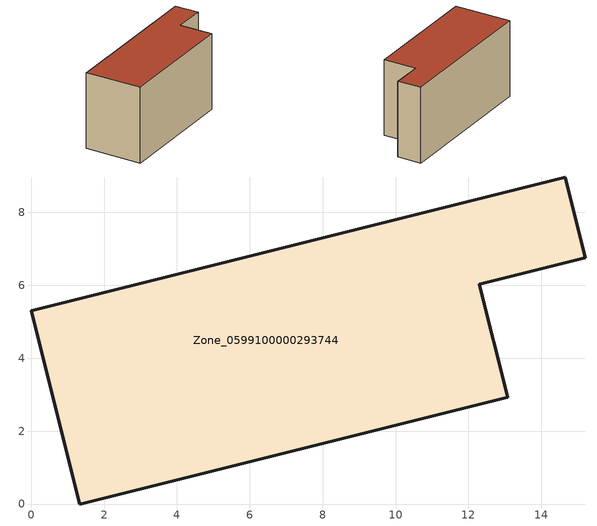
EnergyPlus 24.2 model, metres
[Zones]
Zone_0599100000293744
 floor ground (C_G): 1.33,0 0,5.31 14.65,8.97 15.21,6.75 12.3,6.03 13.08,2.92 z0
 wall outside (C_F): 15.21,6.75 14.65,8.97 0,5.31 1.33,0 13.08,2.92 12.3,6.03 15.21,6.75 z0:7.35
 roof outside (C_R): 13.08,2.92 12.3,6.03 15.21,6.75 14.65,8.97 0,5.31 1.33,0 z7.35
[BUILDING]
Pand.0599100000293744: North Axis=0; Terrain=City; Loads Convergence Tolerance Value=0.04; Temperature Convergence Tolerance Value=0.4; Solar Distribution=FullExterior; Maximum Number of Warmup Days=25; Minimum Number of Warmup Days=1
[Site:Location]
Rotterdam.The.Hague.AP_ZH_NLD Design_Conditions: Latitude=51.96; Longitude=4.45; Time Zone=1; Elevation=-4.5
[SITE:GROUNDTEMPERATURE:BUILDINGSURFACE]
18, 18, 18, 18, 18, 18, 18, 18, 18, 18, 18, 18
[MATERIAL] Thermal Absorptance=0.9; Solar Absorptance=0.7; Visible Absorptance=0.7
Name | Roughness | Thickness | Conductivity | Density | Specific Heat
G.TI.1975-1991 | MediumSmooth | 0.15 | 0.288461 | 540 | 1210
F.TI.1975-1991 | Rough | 0.3 | 0.230769 | 1920 | 840
R.TI.1975-1991 | MediumRough | 0.2 | 0.153846 | 1500 | 1000
[CONSTRUCTION]
C_G: G.TI.1975-1991
C_F: F.TI.1975-1991
C_R: R.TI.1975-1991
[ZONE]
Zone_0599100000293744: Type=1; Multiplier=1; Ceiling Height=Autocalculate; Volume=Autocalculate; Floor Area=autocalculate; Part of Total Floor Area=Yes
[ZONEINFILTRATION:DESIGNFLOWRATE]
Infil_Zone_0599100000293744: Zone or ZoneList or Space or SpaceList=Zone_0599100000293744; Schedule=AlwaysOn; Design Flow Rate Calculation Method=Flow/Area; Flow Rate per Floor Area=0.003; Constant Term Coefficient=1; Temperature Term Coefficient=0; Velocity Term Coefficient=0; Velocity Squared Term Coefficient=0
[HVACTEMPLATE:ZONE:IDEALLOADSAIRSYSTEM]
Zone_0599100000293744: Maximum Heating Supply Air Temperature=50; Minimum Cooling Supply Air Temperature=13; Maximum Heating Supply Air Humidity Ratio=0.0156; Minimum Cooling Supply Air Humidity Ratio=0.0077; Heating Limit=NoLimit; Cooling Limit=NoLimit; Dehumidification Control Type=ConstantSensibleHeatRatio; Cooling Sensible Heat Ratio=0.7; Dehumidification Setpoint=60; Humidification Control Type=None; Humidification Setpoint=30; Outdoor Air Method=None; Outdoor Air Flow Rate per Person=0.00944; Outdoor Air Flow Rate per Zone Floor Area=0; Outdoor Air Flow Rate per Zone=0; Demand Controlled Ventilation Type=None; Outdoor Air Economizer Type=NoEconomizer; Heat Recovery Type=None; Sensible Heat Recovery Effectiveness=0.7; Latent Heat Recovery Effectiveness=0.65
[ZONECONTROL:THERMOSTAT]
ThermostatControl_Zone_0599100000293744: Zone or ZoneList=Zone_0599100000293744; Control Type Schedule=DualSetpointControlType; Control 1=Thermostat_Zone_0599100000293744; Temperature Difference Between Cutout And Setpoint=0
[THERMOSTATSETPOINT:DUALSETPOINT]
Thermostat_Zone_0599100000293744: Heating Setpoint Temperature Schedule=HeatingSetpoint_Zone_0599100000293744; Cooling Setpoint Temperature Schedule=CoolingSetpoint_Zone_0599100000293744
[SCHEDULE:COMPACT]
HeatingSetpoint_Zone_0599100000293744: Through: 12/31, For: AllDays, Until: 24:00, 21
CoolingSetpoint_Zone_0599100000293744: Through: 12/31, For: AllDays, Until: 24:00, 24
DualSetpointControlType: Through: 12/31, For: AllDays, Until: 24:00, 4
AlwaysOn: Through: 12/31, For: AllDays, Until: 24:00, 1
